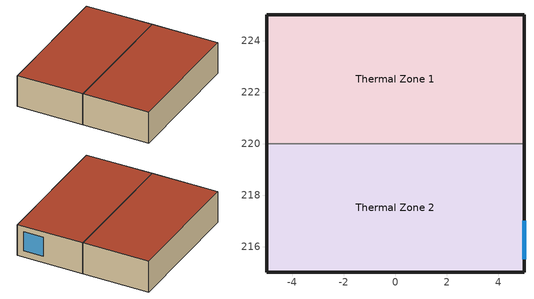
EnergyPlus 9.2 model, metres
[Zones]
Thermal Zone 1
 floor ground (ExtSlabCarpet 4in ClimateZone 1-8 1): 5,225 5,220 -5,220 -5,225 z0
 wall outside (ASHRAE 189.1-2009 ExtWall Mass ClimateZone 7): 5,220 5,225 -5,225 -5,220 z0:2.44
 wall to Thermal Zone 2 (Interior Wall): -5,220 5,220 z0:2.44
 window (_2_WSV_3_Air): 5,215.5 5,217 z0.5:2
 roof outside (ASHRAE 189.1-2009 ExtRoof Metal ClimateZone 6): -5,225 -5,220 5,220 5,225 z2.44
Thermal Zone 2
 floor ground (ExtSlabCarpet 4in ClimateZone 1-8 1): 5,220 5,215 -5,215 -5,220 z0
 wall outside (ASHRAE 189.1-2009 ExtWall Mass ClimateZone 7): -5,220 -5,215 5,215 5,220 z0:2.44
 roof outside (ASHRAE 189.1-2009 ExtRoof Metal ClimateZone 6): -5,220 -5,215 5,215 5,220 z2.44
[Building]
Building 1
[Site:Location]
Site 1: Latitude {deg}=0; Longitude {deg}=0; Time Zone {hr}=0; Elevation {m}=0
[SizingPeriod:DesignDay] Day of Month=21; Dry-Bulb Temperature Range Modifier Type=DefaultMultipliers; Humidity Condition Type=WetBulb; Barometric Pressure {Pa}=100893; Rain Indicator=No; Snow Indicator=No; Daylight Saving Time Indicator=No
Name | Month | Day Type | Maximum Dry-Bulb Temperature {C} | Daily Dry-Bulb Temperature Range {deltaC} | Wetbulb or DewPoint at Maximum Dry-Bulb {C} | Wind Speed {m/s} | Wind Direction {deg} | Solar Model Indicator | ASHRAE Clear Sky Optical Depth for Beam Irradiance (taub) | ASHRAE Clear Sky Optical Depth for Diffuse Irradiance (taud) | Sky Clearness
Montreal Int'l Ann Clg .4% Condns DB=>MWB | 7 | SummerDesignDay | 30 | 9.3 | 22.1 | 4.9 | 220 | ASHRAETau | 0.465 | 1.966
Montreal Int'l Ann Htg 99.6% Condns DB | 1 | WinterDesignDay | -23.7 | 0 | -23.7 | 3.9 | 260 | ASHRAEClearSky |  |  | 0
[Material] Thermal Absorptance=0.9
Name | Roughness | Thickness {m} | Conductivity {W/m-K} | Density {kg/m3} | Specific Heat {J/kg-K} | Solar Absorptance | Visible Absorptance
1/2IN Gypsum | Smooth | 0.0127 | 0.16 | 784.9 | 830 | 0.4 | 0.4
1IN Stucco | Smooth | 0.0253 | 0.6918 | 1858 | 837 | 0.92 | 0.92
8IN Concrete HW | MediumRough | 0.2033 | 1.7296 | 2243 | 837 | 0.65 | 0.65
G01a 19mm gypsum board | MediumSmooth | 0.019 | 0.16 | 800 | 1090 | 0.4 | 0.4
MAT-CC05 4 HW CONCRETE | Rough | 0.1016 | 1.311 | 2240 | 836.8 | 0.85 | 0.85
Metal Decking; Metal Roofing | MediumSmooth | 0.0015 | 45.006 | 7680 | 418.4 | 0.6 | 0.6
Roof Insulation [25] | MediumRough | 0.263 | 0.049 | 265 | 836.8 | 0.7 | 0.7
Wall Insulation [42] | MediumRough | 0.0914 | 0.0432 | 91 | 837 | 0.5 | 0.5
[Material:NoMass]
CP02 CARPET PAD: Roughness=Smooth; Thermal Resistance {m2-K/W}=0.1; Thermal Absorptance=0.9; Solar Absorptance=0.8; Visible Absorptance=0.8
[Material:AirGap]
F04 Wall air space resistance: Thermal Resistance {m2-K/W}=0.15
[WindowMaterial:SimpleGlazingSystem]
_2_WSV_3_Air: U-Factor {W/m2-K}=1.62; Solar Heat Gain Coefficient=0.64; Visible Transmittance=0.8
[Construction]
_2_WSV_3_Air: _2_WSV_3_Air
ASHRAE 189.1-2009 ExtRoof Metal ClimateZone 6: Metal Roofing, Roof Insulation [25], Metal Decking
ASHRAE 189.1-2009 ExtWall Mass ClimateZone 7: 1IN Stucco, 8IN Concrete HW, Wall Insulation [42], 1/2IN Gypsum
ExtSlabCarpet 4in ClimateZone 1-8 1: MAT-CC05 4 HW CONCRETE, CP02 CARPET PAD
Interior Wall: G01a 19mm gypsum board, F04 Wall air space resistance, G01a 19mm gypsum board
[Zone] Multiplier=1
Thermal Zone 1; Thermal Zone 2
[HVACTemplate:Thermostat]
Thermostat: Heating Setpoint Schedule=Always Heating; Constant Heating Setpoint {C}=20; Cooling Setpoint Schedule=Always Cooling; Constant Cooling Setpoint {C}=30
[HVACTemplate:Zone:BaseboardHeat] Template Thermostat=Thermostat; Zone Heating Sizing Factor=1; Baseboard Heating Type=Electric; Baseboard Heating Availability Schedule=Heating_setpoint_year; Baseboard Heating Capacity {W}=autosize; Outdoor Air Method=Flow/Person; Outdoor Air Flow Rate per Person {m3/s}=0
Thermal Zone 1; Thermal Zone 2
[Schedule:Day:Interval]
Heating_Setpoint_day: No, 24:00, 20
[Schedule:Week:Daily]
Heating_setpoint_week: Heating_Setpoint_day, Heating_Setpoint_day, Heating_Setpoint_day, Heating_Setpoint_day, Heating_Setpoint_day, Heating_Setpoint_day, Heating_Setpoint_day, Heating_Setpoint_day, Heating_Setpoint_day, Heating_Setpoint_day, Heating_Setpoint_day, Heating_Setpoint_day
[Schedule:Year]
Heating_setpoint_year: Heating_setpoint_week, 1, 1, 12, 31
[Schedule:Constant]
Always Heating: Temperature, 20
Always Cooling: Temperature, 30
